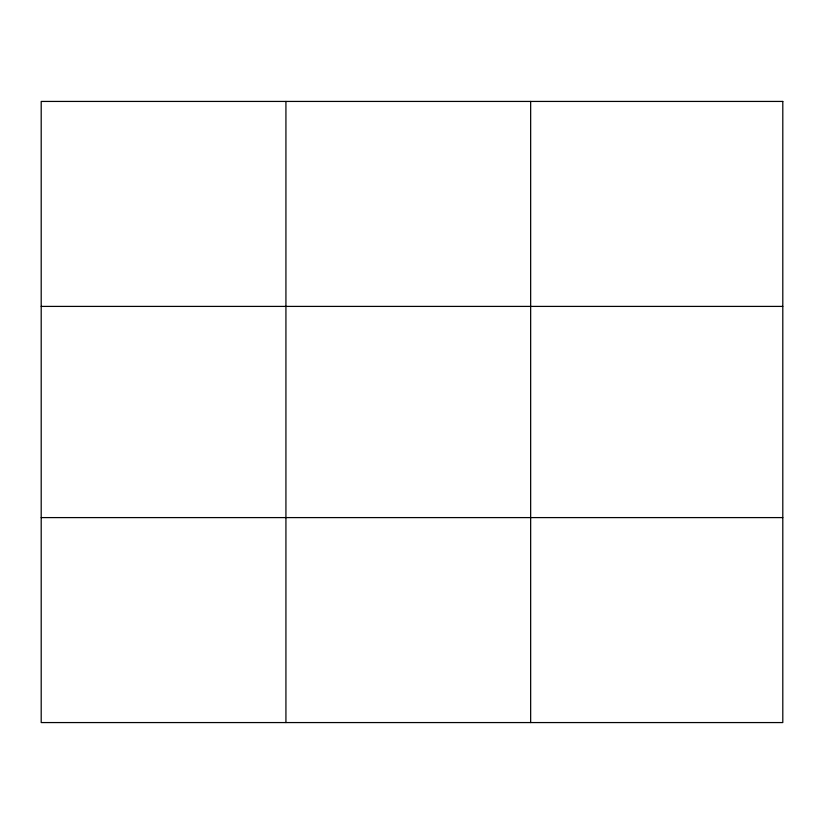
<?xml version="1.0" encoding="UTF-8"?>
<svg xmlns="http://www.w3.org/2000/svg" width="824" height="824" viewBox="0 0 824 824"><rect width="100%" height="100%" fill="white"/><g stroke="black" fill="none" stroke-linecap="round" stroke-linejoin="round"><path stroke-width="1.24" d="M285.928 722.566L285.928 101.434M530.656 722.566L530.656 101.434M41.2 306.404L782.8 306.404M41.2 517.596L782.8 517.596M782.8 101.434L782.8 722.566L41.2 722.566L41.2 101.434L782.8 101.434"/></g></svg>
